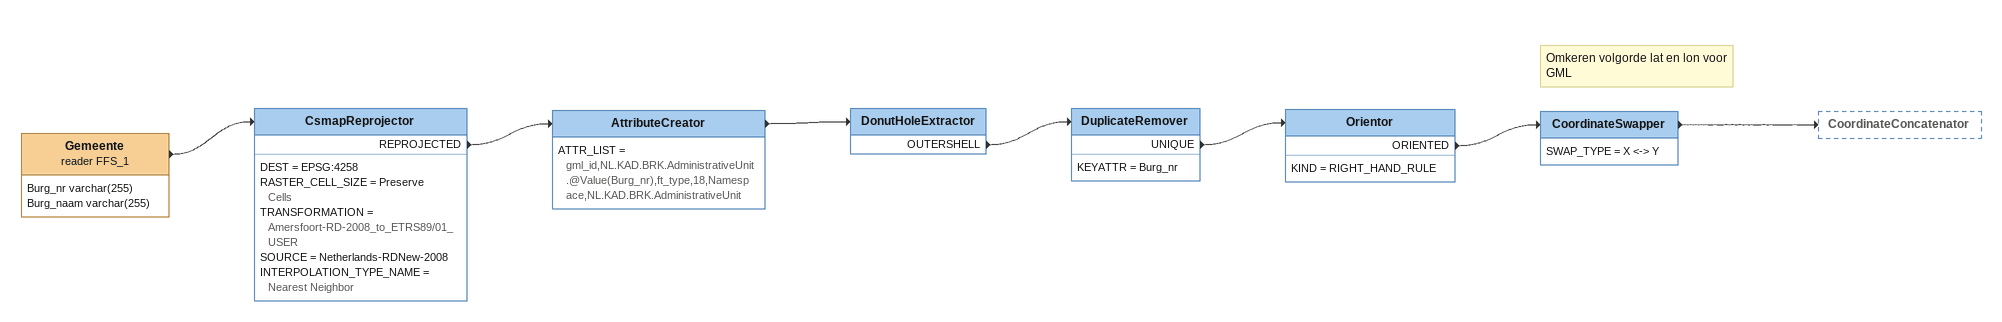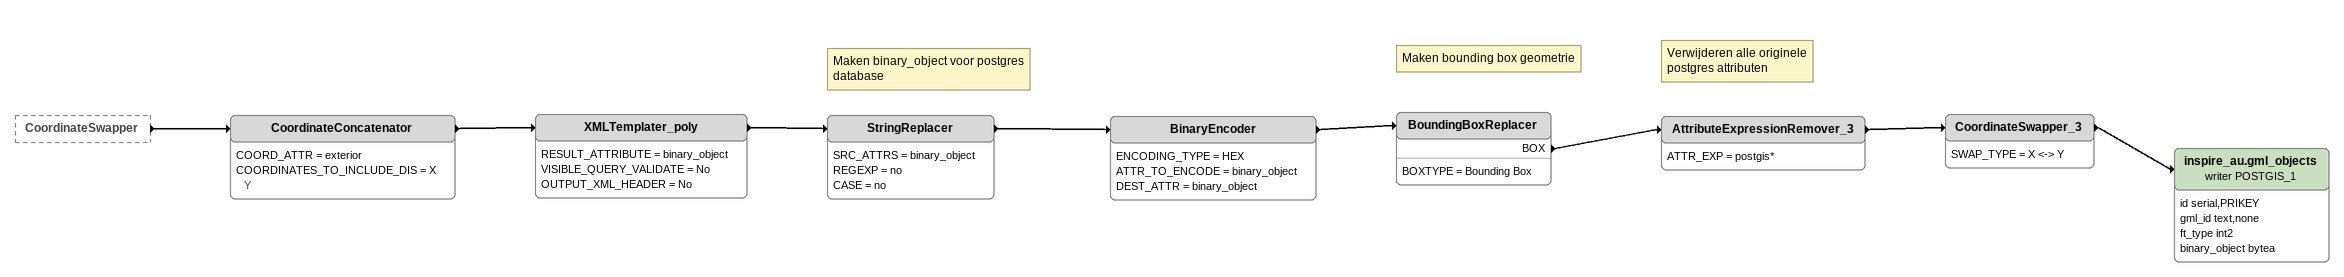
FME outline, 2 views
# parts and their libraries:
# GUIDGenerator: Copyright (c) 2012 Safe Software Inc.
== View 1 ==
Gemeente (reader FFS_1)
    attributes: Burg_nr varchar(255), Burg_naam varchar(255)
    -> CsmapReprojector
CsmapReprojector
    DEST = EPSG:4258
    RASTER_CELL_SIZE = Preserve Cells
    TRANSFORMATION = Amersfoort-RD-2008_to_ETRS89/01_USER
    SOURCE = Netherlands-RDNew-2008
    INTERPOLATION_TYPE_NAME = Nearest Neighbor
    REPROJECTED -> AttributeCreator
AttributeCreator
    ATTR_LIST = gml_id,NL.KAD.BRK.AdministrativeUnit.@Value(Burg_nr),ft_type,18,Namespace,NL.KAD.BRK.AdministrativeUnit
    -> DonutHoleExtractor
DonutHoleExtractor
    OUTERSHELL -> DuplicateRemover
DuplicateRemover
    KEYATTR = Burg_nr
    UNIQUE -> Orientor
Orientor
    KIND = RIGHT_HAND_RULE
    ORIENTED -> CoordinateSwapper
Note: Omkeren volgorde lat en lon voor GML
CoordinateSwapper
    SWAP_TYPE = X <-> Y
    -> CoordinateConcatenator

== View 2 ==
CoordinateSwapper [outside]
    -> CoordinateConcatenator
CoordinateConcatenator
    COORD_ATTR = exterior
    COORDINATES_TO_INCLUDE_DIS = X Y
    -> XMLTemplater_poly
XMLTemplater_poly
    RESULT_ATTRIBUTE = binary_object
    VISIBLE_QUERY_VALIDATE = No
    OUTPUT_XML_HEADER = No
    -> StringReplacer
Note: Maken binary_object voor postgres database
StringReplacer
    SRC_ATTRS = binary_object
    REGEXP = no
    CASE = no
    -> BinaryEncoder
BinaryEncoder
    ENCODING_TYPE = HEX
    ATTR_TO_ENCODE = binary_object
    DEST_ATTR = binary_object
    -> BoundingBoxReplacer
Note: Maken bounding box geometrie
BoundingBoxReplacer
    BOXTYPE = Bounding Box
    BOX -> AttributeExpressionRemover_3
Note: Verwijderen alle originele / postgres attributen
AttributeExpressionRemover_3
    ATTR_EXP = postgis*
    -> CoordinateSwapper_3
CoordinateSwapper_3
    SWAP_TYPE = X <-> Y
    -> inspire_au.gml_objects (writer POSTGIS_1)
inspire_au.gml_objects (writer POSTGIS_1)
    attributes: id serial,PRIKEY, gml_id text,none, ft_type int2, binary_object bytea
